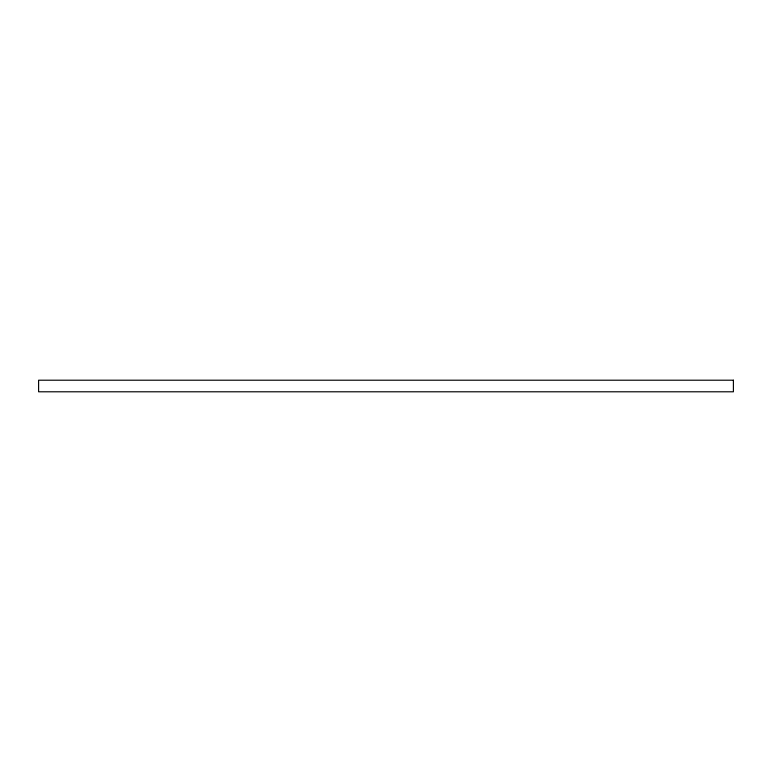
<?xml version="1.0" encoding="UTF-8"?>
<svg xmlns="http://www.w3.org/2000/svg" width="772" height="772" viewBox="0 0 772 772"><rect width="100%" height="100%" fill="white"/><g stroke="black" fill="none" stroke-linecap="round" stroke-linejoin="round"><path stroke-width="1.16" d="M733.4 380.21L38.6 380.21L38.6 391.79L733.4 391.79L733.4 380.21"/></g></svg>
